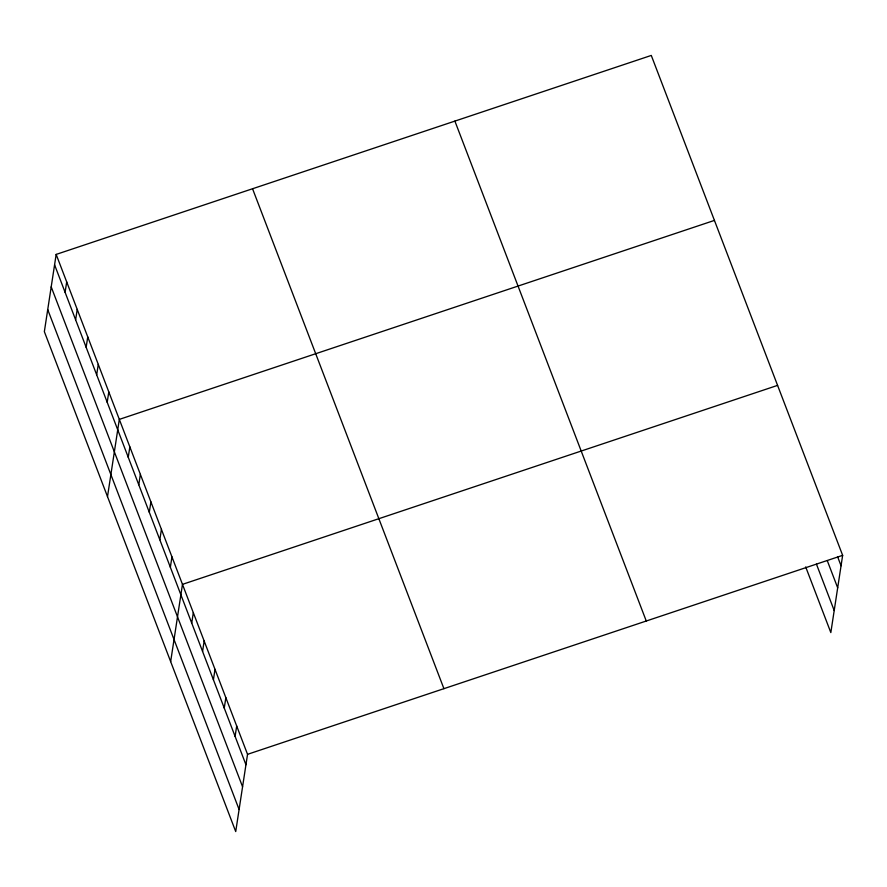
<?xml version="1.0" encoding="UTF-8"?>
<svg xmlns="http://www.w3.org/2000/svg" width="887" height="887" viewBox="0 0 887 887"><rect width="100%" height="100%" fill="white"/><g stroke="black" fill="none" stroke-linecap="round" stroke-linejoin="round"><path stroke-width="1.33" d="M56.169 254.414L44.35 331.649L235.72 831.562L247.54 754.327L56.169 254.414L651.28 55.437L842.65 555.351L830.831 632.586L805.695 566.915M65.106 292.311L66.691 281.911M75.628 319.808L77.224 309.408M86.15 347.305L87.746 336.905M96.683 374.802L98.269 364.391M107.205 402.299L108.791 391.888M107.504 496.62L119.324 419.385L714.434 220.408M128.249 457.282L129.846 446.882M138.782 484.779L140.368 474.379M149.304 512.276L150.901 501.876M159.826 539.773L161.423 529.362M170.359 567.27L171.945 556.859M170.659 661.591L182.478 584.356L777.589 385.379M191.725 623.095L193.322 612.684M202.569 651.424L204.165 641.013M213.412 679.752L215.009 669.341M224.256 708.07L225.852 697.67M235.099 736.398L236.696 725.998M247.54 754.327L842.65 555.351M837.605 556.748L841.053 565.762M827.327 560.772L837.683 587.815M816.461 564.176L834.201 610.533M454.887 121.098L646.268 621.011M252.551 188.754L443.921 688.667M54.573 264.814L245.943 764.727M51.202 286.867L242.572 786.78M47.721 309.596L239.102 809.509"/></g></svg>
